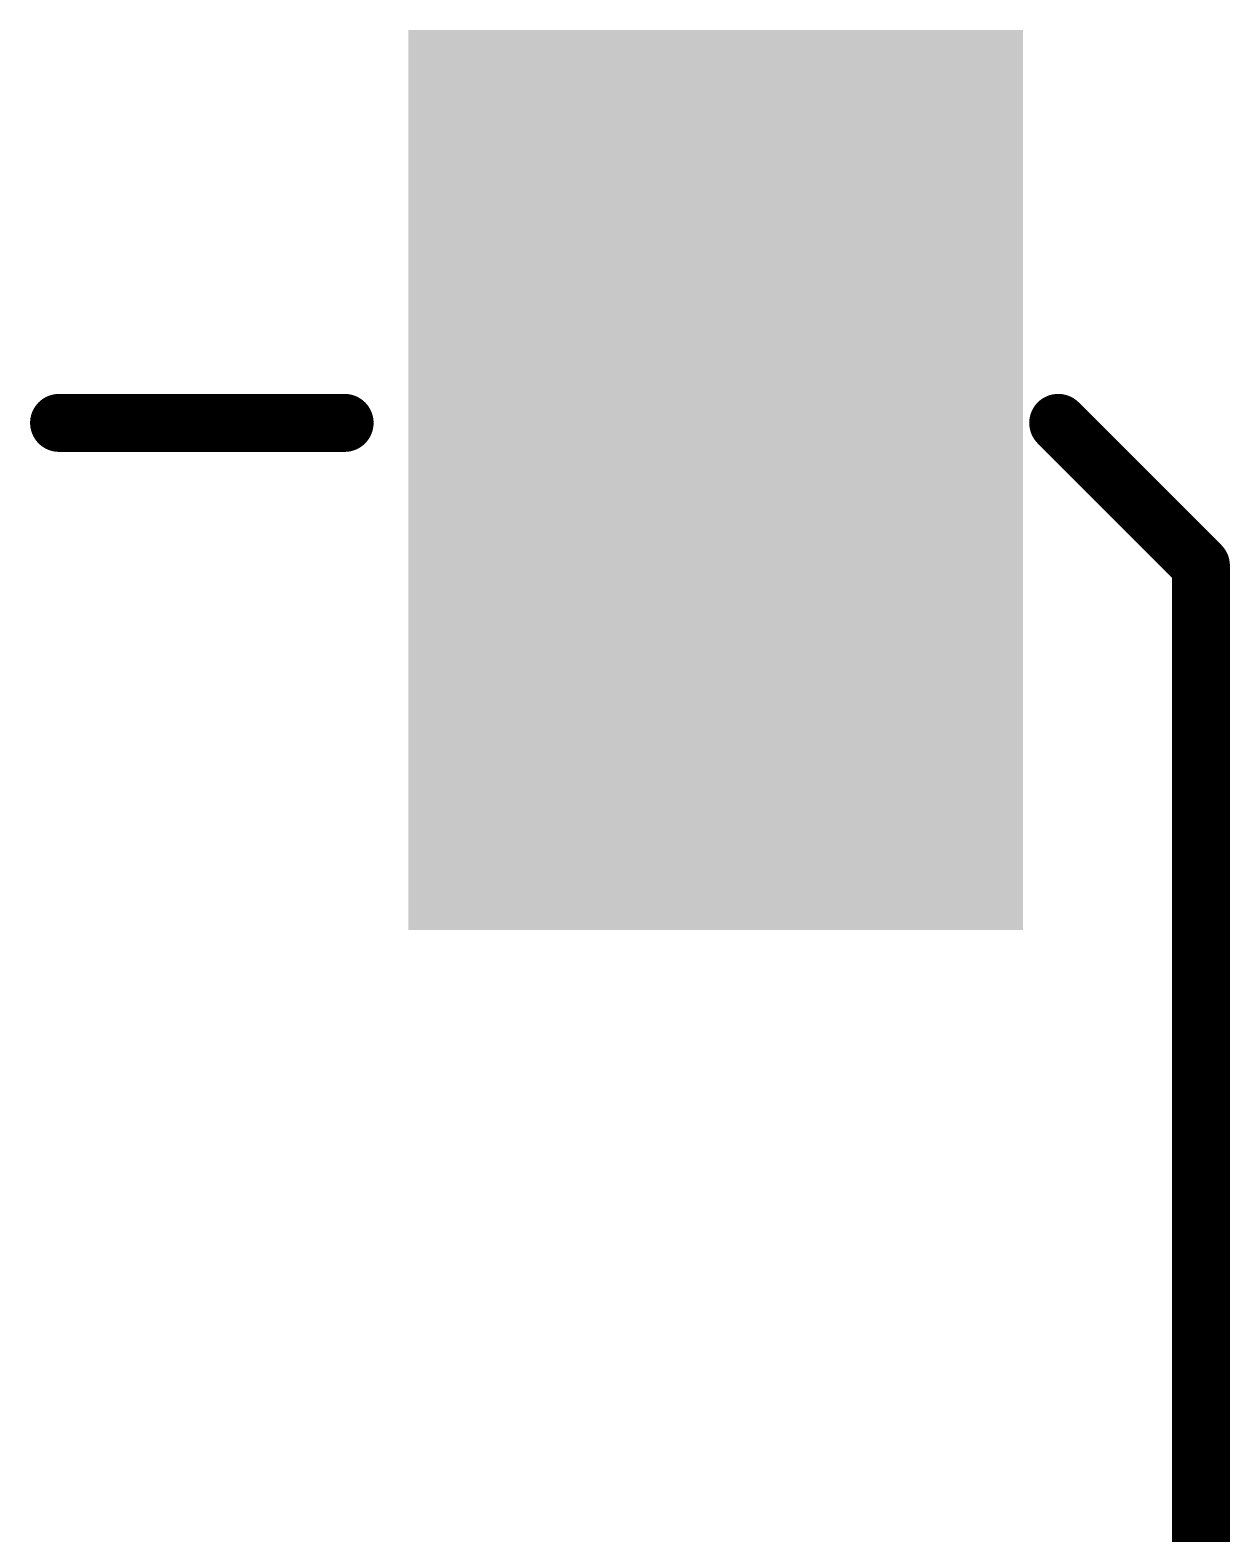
# Model space of a CAD drawing. Extents: x 17.3 to 58.6, y 21.7 to 91.7.
# Drawn here: x 31.599 to 33.701, y 43.158 to 45.793 of the extents above; entities that cross this region are included whole.
import ezdxf

# ---------------------------------------------------------------- set-up
doc = ezdxf.new("R2010")
doc.units = 0
doc.header["$MEASUREMENT"] = 0
doc.layers.get('0').update_dxf_attribs({"linetype": 'CONTINUOUS'})
doc.layers.add('SILKTOP_PHO', color=251, linetype='CONTINUOUS', true_color=0x636466)

# ---------------------------------------------------------------- blocks, each defined once
blk = doc.blocks.new('ROUND_16')
at = {"const_width": 0.0508}
blk.add_lwpolyline([(-0.0254, 0, 1), (0.0254, 0, 1)], format="xyb", close=True, dxfattribs=at)
blk = doc.blocks.new('RECTANGLE_60')
blk.add_solid([(0.538098, 0.788162), (0.538098, -0.788162), (-0.538098, 0.788162), (-0.538098, -0.788162)])

msp = doc.modelspace()

# ---------------------------------------------------------------- linework, layer by layer
at = {"layer": 'SILKTOP_PHO', "color": 251, "true_color": 0x636466, "const_width": 0.1016}
for points in [[(31.649924, 45.104558), (32.15005, 45.104558)], [(33.399984, 45.104558), (33.64992, 44.854622)], [(33.64992, 44.854622), (33.64992, 41.604438)]]:
    msp.add_lwpolyline(points, dxfattribs=at)

# ---------------------------------------------------------------- block references
msp.add_blockref('RECTANGLE_60', (32.800036, 45.004482))
at = {"layer": 'SILKTOP_PHO', "color": 251, "true_color": 0x636466}
for p in [(31.649924, 45.104558), (32.15005, 45.104558), (33.399984, 45.104558), (33.64992, 44.854622)]:
    msp.add_blockref('ROUND_16', p, dxfattribs=at)

doc.saveas('drawing.dxf')
